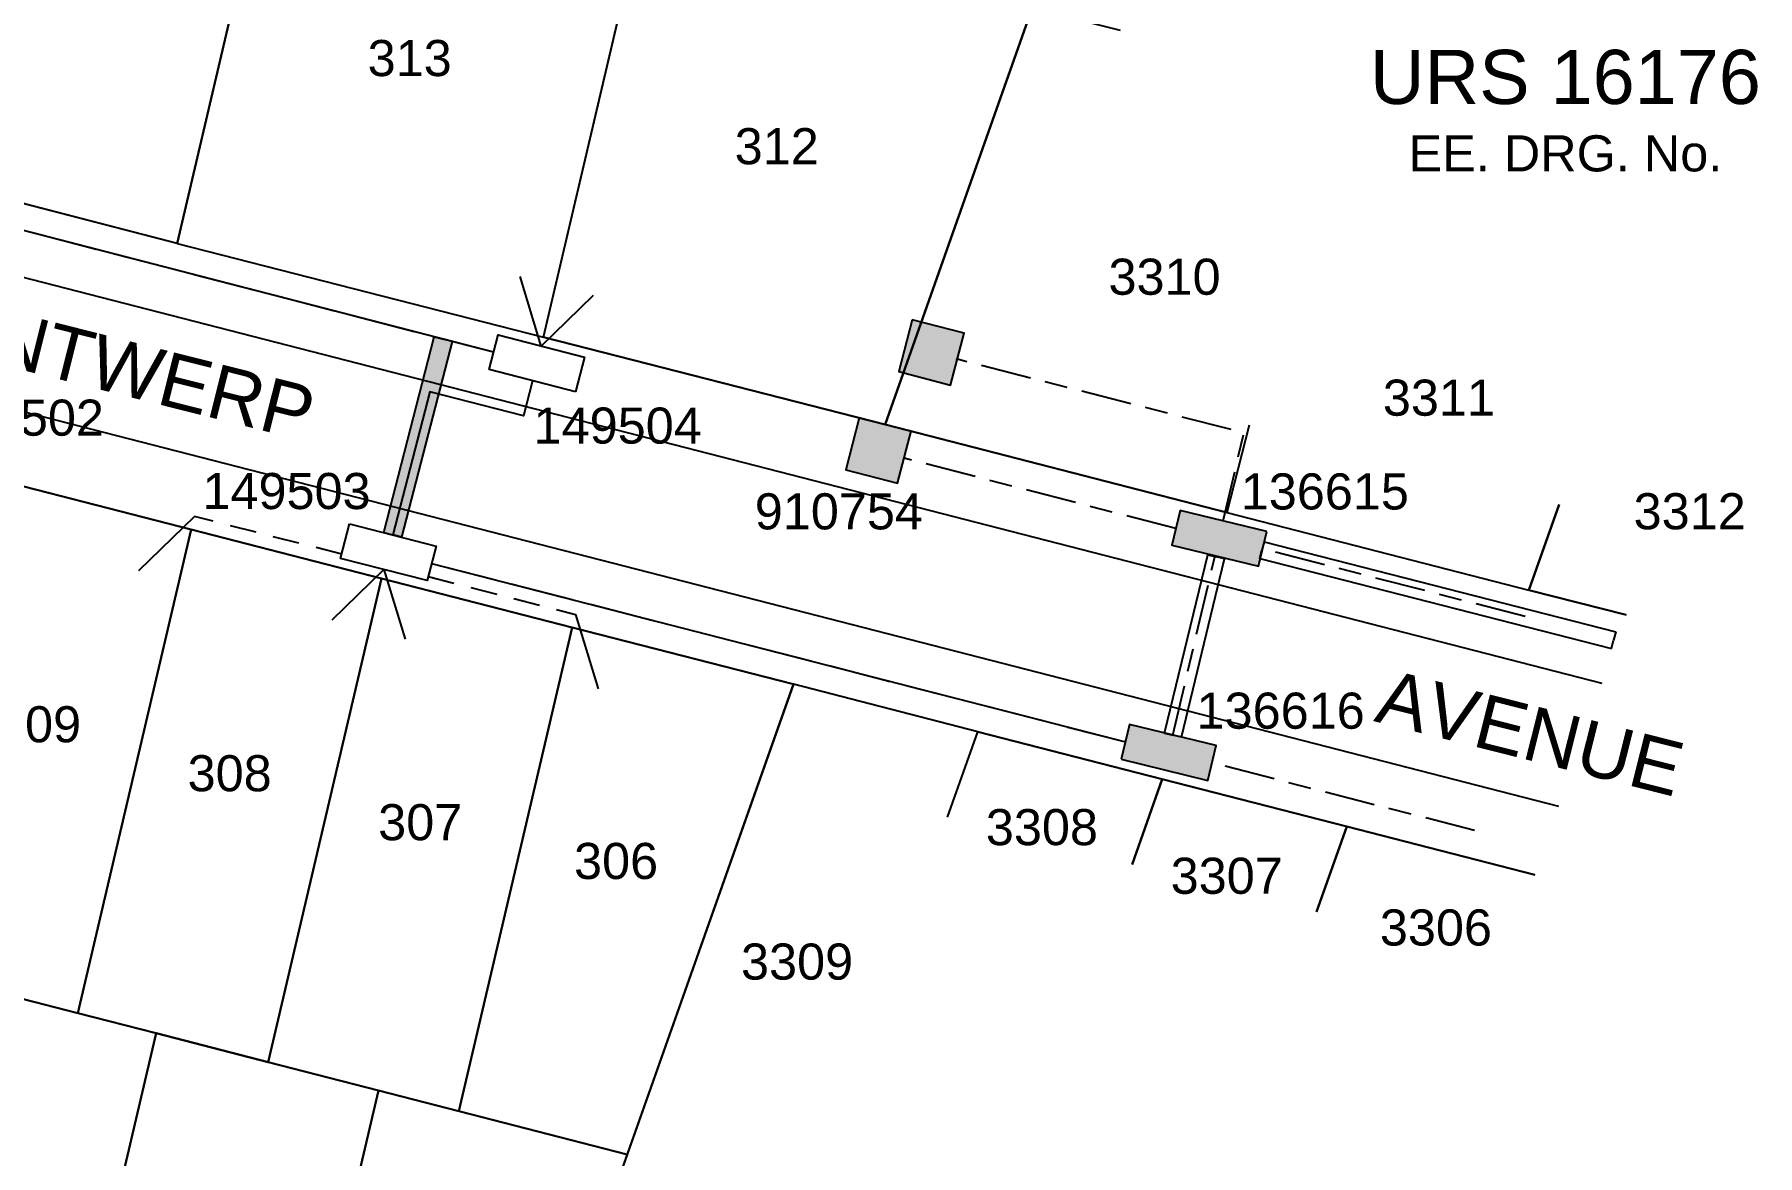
# Model space of a CAD drawing. Header units: metres. Extents: x 301329 to 301580, y 6240381 to 6240750.
# Drawn here: x 301416.9 to 301512.4, y 6240487.9 to 6240550 of the extents above; entities that cross this region are included whole.
import ezdxf
from ezdxf.enums import TextEntityAlignment as Align

# ---------------------------------------------------------------- set-up
doc = ezdxf.new("R2010")
doc.units = ezdxf.units.M
doc.header["$LTSCALE"] = 0.7
for name, pattern in [('Cable Exist UG', [8.2, 4, -1.2, 1.8, -1.2]), ('Dash', [5, 3, -2]), ('IE Trench LV', [6.5, 5, -1.5])]:
    doc.linetypes.add(name, pattern=pattern)
doc.layers.get('0').update_dxf_attribs({"color": 6})
for name, color, linetype in [('_User Miscellaneous1', 3, 'Continuous'), ('_User Miscellaneous11', 7, 'Continuous'), ('_User Miscellaneous4', 7, 'Continuous'), ('_User Miscellaneous6', 7, 'Continuous'), ('_User Miscellaneous7', 150, 'Continuous'), ('_User Miscellaneous8', 7, 'Continuous'), ('_User_LV_Exist', 7, 'Continuous'), ('Cadastre Developer_SP_NEW', 4, 'Continuous'), ('Cadastre Roads_SP_EXT', 4, 'Continuous'), ('Cadastre Roads_SP_NEW', 8, 'Continuous'), ('Duct_SP_NEW', 2, 'Continuous'), ('Mains_LV_NEW_T84', 2, 'Continuous'), ('Services_SP_NEW_UG', 2, 'Continuous'), ('SupportsUG_SP_LV_EXT', 7, 'Continuous'), ('SupportsUG_SP_LV_NEW', 2, 'Continuous'), ('SupportsUG_SP_LV_SL_EXT', 7, 'Continuous'), ('Trench_SP_NEW', 2, 'Continuous'), ('UG_Details_SP_MISC', 7, 'Continuous')]:
    doc.layers.add(name, color=color, linetype=linetype)
doc.styles.add('ARIAL', font='arial.ttf', dxfattribs={"height": 2})
doc.styles.add('ARIAL 3.0', font='arial.ttf', dxfattribs={"height": 3})
doc.styles.add('COLUMN_LABEL', font='arial.ttf')
doc.styles.add('POLE_LABEL', font='arial.ttf')
doc.styles.get("Standard").update_dxf_attribs({"font": 'arial.ttf'})
doc.styles.add('style1', font='iso3098b.shx')
doc.linetypes.add('Cable New UG', pattern='A,8,-1,["x",style1,S=3.5,R=0,X=0.35,Y=-1],-3.5', length=12.5)

# ---------------------------------------------------------------- blocks, each defined once
blk = doc.blocks.new('PILLAR_EXT')
blk.add_hatch(color=256).paths.add_polyline_path([(-2.475, 2.49), (-2.475, 0.51), (2.475, 0.51), (2.475, 2.49)])
blk.add_lwpolyline([(-2.475, 0.51), (2.475, 0.51), (2.475, 2.49), (-2.475, 2.49)], close=True)
for tag, p, flags in [('OWNED_BY', (0, 1.3), 9), ('STATE', (0, 1.1), 9), ('SUPPORT_TYPE', (0, 0.9), 9), ('USAGE', (0, 0.7), 9), ('LEGEND', (0, 0.5), 9), ('LOCATION', (0, 0.3), 9), ('NOTES', (0, 0.1), 9), ('PARENT', (0, -0.1), 9), ('STREETNAME', (0, -0.3), 9), ('SUBURB', (0, -0.5), 1)]:
    blk.add_attdef(tag, p, '', height=0.2, dxfattribs=dict(flags=flags))
at = {"layer": '_User Miscellaneous6', "style": 'ARIAL', "flags": 8}
blk.add_attdef('ASSET_NUM', text='', height=2, dxfattribs=at).set_placement((1.5, 7.5), align=Align.TOP_LEFT)
blk = doc.blocks.new('*U134')
at = {"layer": '_User Miscellaneous7'}
blk.add_hatch(color=256, dxfattribs=at).paths.add_polyline_path([(-2.962, -7.485), (0.008, -7.485), (0.008, -4.515), (-2.962, -4.515)])
at = {"layer": '_User Miscellaneous8'}
blk.add_hatch(color=256, dxfattribs=at).paths.add_polyline_path([(-1.485, -1.485), (1.485, -1.485), (1.485, 1.485), (-1.485, 1.485)])
at = {"layer": '_User Miscellaneous7'}
blk.add_lwpolyline([(0.008, -7.485), (0.008, -4.515), (-2.962, -4.515), (-2.962, -7.485)], close=True, dxfattribs=at)
at = {"layer": '_User Miscellaneous8'}
blk.add_lwpolyline([(1.485, -1.485), (1.485, 1.485), (-1.485, 1.485), (-1.485, -1.485)], close=True, dxfattribs=at)
at = {"flags": 9}
for tag, style, p in [('STRUCTURE_PLANT_NUMBER', 'POLE_LABEL', (1.813, 0.031)), ('STREET_CODE', 'COLUMN_LABEL', (1.813, -0.2))]:
    blk.add_attdef(tag, text='', height=0.2, dxfattribs=dict(at, style=style)).set_placement(p, align=Align.MIDDLE_LEFT)
for tag, p in [('OWNED_BY', (1.813, -0.6)), ('STATE', (1.813, -0.8)), ('COLUMN_TYPE', (1.813, -0.4)), ('USAGE', (1.813, -1)), ('STREETNAME', (1.813, -1.6)), ('SUBURB', (1.813, -1.8)), ('LEGEND', (1.813, -1.2)), ('LOCATION', (1.813, -1.4)), ('NOTES', (1.813, -2))]:
    blk.add_attdef(tag, text='', height=0.2, dxfattribs=at).set_placement(p, align=Align.MIDDLE_LEFT)
at = {"flags": 1}
blk.add_attdef('Z', (1.813, -2.351), '', height=0.2, dxfattribs=at)
at = {"layer": '_User Miscellaneous6', "style": 'ARIAL', "flags": 8}
blk.add_attdef('ASSET_NUM', text='', height=2, dxfattribs=at).set_placement((2, 2), align=Align.MIDDLE_LEFT)
blk = doc.blocks.new('*U30')
at = {"lineweight": -3}
blk.add_lwpolyline([(-2.475, 2.49), (2.475, 2.49), (2.475, 0.51), (-2.475, 0.51)], close=True, dxfattribs=at)
for tag, flags, p in [('STREET_CODE', 9, (1.5, 3.5)), ('OWNED_BY', 9, (1.5, 3.3)), ('OPERATED_BY', 9, (1.5, 3.1)), ('MAINTAINED_BY', 9, (1.5, 2.9)), ('STATE', 9, (1.5, 2.7)), ('SUPPORT_TYPE', 9, (1.5, 2.5)), ('USAGE', 9, (1.5, 2.3)), ('LEGEND', 9, (1.5, 2.1)), ('PARENT', 9, (1.5, 1.9)), ('Z', 1, (1.5, 0.9)), ('SUBURB', 9, (1.5, 1.7)), ('STREETNAME', 9, (1.5, 1.5)), ('LOCATION', 9, (1.5, 1.3)), ('NOTES', 9, (1.5, 1.1))]:
    blk.add_attdef(tag, text='', height=0.2, dxfattribs=dict(flags=flags)).set_placement(p, align=Align.MIDDLE_LEFT)
at = {"layer": '_User Miscellaneous4', "style": 'ARIAL', "flags": 8}
blk.add_attdef('ASSET_NUM', text='', height=2, dxfattribs=at).set_placement((2, 5.5), align=Align.MIDDLE_LEFT)
blk = doc.blocks.new('A$C1B2C29DD')
at = {"layer": 'Services_SP_NEW_UG', "color": 2, "flags": 128}
for points in [[(0, 0), (-2.1, 3.444)], [(0, 0), (2.1, 3.444)]]:
    blk.add_lwpolyline(points, dxfattribs=at)
blk = doc.blocks.new('*U68')
at = {"layer": 'Services_SP_NEW_UG', "color": 2, "flags": 128}
blk.add_lwpolyline([(10.886, -0.974), (13.208, 2.662)], dxfattribs=at)
at = {"layer": 'Services_SP_NEW_UG', "color": 2, "linetype": 'Dash', "ltscale": 0.7, "flags": 128}
blk.add_lwpolyline([(2.457, -0.801), (10.886, -0.974)], dxfattribs=at)
blk = doc.blocks.new('*U69')
at = {"layer": 'Services_SP_NEW_UG', "color": 2, "flags": 128}
blk.add_lwpolyline([(-10.92, -0.514), (-13.086, 3.218)], dxfattribs=at)
at = {"layer": 'Services_SP_NEW_UG', "color": 2, "linetype": 'Dash', "ltscale": 0.7, "flags": 128}
blk.add_lwpolyline([(-2.488, -0.696), (-10.92, -0.514)], dxfattribs=at)
blk = doc.blocks.new('A$C7DAD38F0')
at = {"layer": '_User Miscellaneous11', "color": 3, "style": 'ARIAL'}
blk.add_attdef('DRG_NO', text='', height=2, dxfattribs=at).set_placement((0, -4.234), align=Align.MIDDLE_CENTER)
at = {"layer": '_User Miscellaneous6', "color": 2, "style": 'ARIAL 3.0'}
blk.add_attdef('URS___', text='', height=3, dxfattribs=at).set_placement((0, 0), align=Align.MIDDLE_CENTER)

msp = doc.modelspace()

# ---------------------------------------------------------------- hatches: boundary and pattern name
at = {"layer": '_User Miscellaneous11'}
h = msp.add_hatch(color=256, dxfattribs=at)
h.dxf.hatch_style = 1
h.paths.add_polyline_path([(301436.243, 6240522.439), (301437.249, 6240522.178), (301440.052, 6240533.016), (301439.046, 6240533.277)])

# ---------------------------------------------------------------- linework, layer by layer
at = {"layer": '_User_LV_Exist', "color": 7, "linetype": 'Cable Exist UG', "flags": 128}
for points in [[(301482.774, 6240523.082), (301483.919, 6240527.957), (301467.968, 6240532.054)], [(301499.508, 6240517.795), (301484.959, 6240521.532)], [(301479.987, 6240511.221), (301482.321, 6240521.154)], [(301496.707, 6240505.938), (301482.158, 6240509.675)]]:
    msp.add_lwpolyline(points, dxfattribs=at)
at = {"layer": 'Cadastre Developer_SP_NEW'}
for p, q in [((301424.799, 6240538.456), (301430.233, 6240561.632)), ((301445.104, 6240533.263), (301450.564, 6240556.55)), ((301464.036, 6240528.422), (301472.079, 6240551.172)), ((301424.799, 6240538.456), (301397.345, 6240545.551)), ((301424.799, 6240538.456), (301445.104, 6240533.263)), ((301445.104, 6240533.263), (301464.036, 6240528.422)), ((301464.036, 6240528.422), (301482.981, 6240523.555)), ((301484.208, 6240528.397), (301482.981, 6240523.555)), ((301425.564, 6240522.61), (301415, 6240525.323)), ((301482.981, 6240523.555), (301499.72, 6240519.256)), ((301501.388, 6240523.99), (301499.72, 6240519.256)), ((301419.282, 6240495.822), (301425.564, 6240522.61)), ((301436.127, 6240519.897), (301425.564, 6240522.61)), ((301429.845, 6240493.109), (301436.127, 6240519.897)), ((301446.69, 6240517.183), (301436.127, 6240519.897)), ((301499.72, 6240519.256), (301505.099, 6240517.874)), ((301440.408, 6240490.396), (301446.69, 6240517.183)), ((301458.949, 6240514.035), (301446.69, 6240517.183)), ((301449.12, 6240486.233), (301458.949, 6240514.035)), ((301458.949, 6240514.035), (301449.744, 6240487.998)), ((301469.171, 6240511.409), (301458.949, 6240514.035)), ((301467.498, 6240506.676), (301469.171, 6240511.409)), ((301479.394, 6240508.783), (301469.171, 6240511.409)), ((301477.72, 6240504.051), (301479.394, 6240508.783)), ((301489.616, 6240506.158), (301479.394, 6240508.783)), ((301489.616, 6240506.158), (301487.943, 6240501.425)), ((301500.053, 6240503.477), (301489.616, 6240506.158)), ((301419.282, 6240495.822), (301411.314, 6240497.869)), ((301423.637, 6240494.704), (301419.282, 6240495.822)), ((301417.356, 6240467.915), (301423.637, 6240494.704)), ((301429.845, 6240493.109), (301423.637, 6240494.704)), ((301435.96, 6240491.538), (301429.845, 6240493.109)), ((301429.678, 6240464.749), (301435.96, 6240491.538)), ((301440.408, 6240490.396), (301435.96, 6240491.538)), ((301440.408, 6240490.396), (301449.744, 6240487.998)), ((301449.744, 6240487.998), (301440.54, 6240461.959))]:
    msp.add_line(p, q, dxfattribs=at)
for points in [[(301402.728, 6240568.507), (301420.395, 6240564.091), (301430.233, 6240561.632), (301424.799, 6240538.456), (301397.345, 6240545.551), (301402.728, 6240568.507)], [(301430.233, 6240561.632), (301424.799, 6240538.456), (301445.104, 6240533.263), (301450.564, 6240556.55), (301438.062, 6240559.675), (301430.233, 6240561.632)], [(301472.079, 6240551.172), (301464.036, 6240528.422), (301445.104, 6240533.263), (301450.564, 6240556.55), (301455.728, 6240555.259), (301472.079, 6240551.172)], [(301425.564, 6240522.61), (301419.282, 6240495.822), (301411.314, 6240497.869), (301408.719, 6240498.535), (301415, 6240525.323), (301425.564, 6240522.61)], [(301436.127, 6240519.897), (301429.845, 6240493.109), (301423.637, 6240494.704), (301419.282, 6240495.822), (301425.564, 6240522.61), (301436.127, 6240519.897)], [(301446.69, 6240517.183), (301440.408, 6240490.396), (301435.96, 6240491.538), (301429.845, 6240493.109), (301436.127, 6240519.897), (301446.69, 6240517.183)], [(301440.408, 6240490.396), (301446.69, 6240517.183), (301458.949, 6240514.035), (301449.744, 6240487.998), (301440.408, 6240490.396)], [(301423.637, 6240494.704), (301417.356, 6240467.915), (301405.033, 6240471.08), (301411.314, 6240497.869), (301419.282, 6240495.822), (301423.637, 6240494.704)], [(301417.356, 6240467.915), (301423.637, 6240494.704), (301429.845, 6240493.109), (301435.96, 6240491.538), (301429.678, 6240464.749), (301417.356, 6240467.915)], [(301429.678, 6240464.749), (301435.96, 6240491.538), (301440.408, 6240490.396), (301449.744, 6240487.998), (301440.54, 6240461.959), (301429.678, 6240464.749)]]:
    msp.add_lwpolyline(points, close=True, dxfattribs=at)
for points in [[(301484.208, 6240528.397), (301482.981, 6240523.555), (301464.036, 6240528.422), (301472.193, 6240551.494), (301477.06, 6240550.26)], [(301505.099, 6240517.874), (301499.72, 6240519.256), (301501.388, 6240523.99)], [(301467.498, 6240506.676), (301469.171, 6240511.409), (301479.394, 6240508.783), (301477.72, 6240504.051)], [(301477.72, 6240504.051), (301479.394, 6240508.783), (301489.616, 6240506.158), (301487.943, 6240501.425)], [(301487.943, 6240501.425), (301489.616, 6240506.158), (301500.053, 6240503.477)]]:
    msp.add_lwpolyline(points, dxfattribs=at)
at = {"layer": 'Cadastre Roads_SP_NEW'}
for p, q in [((301462.695, 6240524.636), (301379.849, 6240545.915)), ((301460.286, 6240517.821), (301378.102, 6240538.93)), ((301503.771, 6240514.086), (301462.695, 6240524.636)), ((301501.381, 6240507.266), (301460.286, 6240517.821))]:
    msp.add_line(p, q, dxfattribs=at)
at = {"layer": 'Duct_SP_NEW'}
for p, q in [((301436.243, 6240522.439), (301439.046, 6240533.277)), ((301437.249, 6240522.178), (301440.052, 6240533.016)), ((301439.046, 6240533.277), (301439.549, 6240533.146)), ((301440.052, 6240533.016), (301439.549, 6240533.146)), ((301436.243, 6240522.439), (301436.746, 6240522.308)), ((301437.249, 6240522.178), (301436.746, 6240522.308))]:
    msp.add_line(p, q, dxfattribs=at)
at = {"layer": 'Mains_LV_NEW_T84', "linetype": 'Cable New UG', "flags": 128}
for points in [[(301442.334, 6240532.426), (301409.326, 6240540.963), (301406.509, 6240530.072)], [(301444.485, 6240530.852), (301443.984, 6240528.901), (301438.798, 6240530.242), (301436.746, 6240522.308)], [(301438.897, 6240520.734), (301477.348, 6240510.844)]]:
    msp.add_lwpolyline(points, dxfattribs=at)
at = {"layer": 'Trench_SP_NEW', "linetype": 'IE Trench LV', "flags": 128}
for points in [[(301442.334, 6240532.426), (301399.413, 6240543.527)], [(301438.897, 6240520.734), (301477.348, 6240510.844)]]:
    msp.add_lwpolyline(points, dxfattribs=at)
at = {"layer": 'UG_Details_SP_MISC'}
for p, q in [((301484.803, 6240520.999), (301484.922, 6240521.464)), ((301485.041, 6240521.929), (301484.922, 6240521.464)), ((301485.041, 6240521.929), (301504.531, 6240516.943)), ((301479.52, 6240511.335), (301481.92, 6240521.205)), ((301480.453, 6240511.108), (301482.853, 6240520.979)), ((301481.92, 6240521.205), (301482.386, 6240521.092)), ((301482.853, 6240520.979), (301482.386, 6240521.092)), ((301484.803, 6240520.999), (301504.293, 6240516.013)), ((301504.293, 6240516.013), (301504.412, 6240516.478)), ((301504.531, 6240516.943), (301504.412, 6240516.478)), ((301479.52, 6240511.335), (301479.987, 6240511.221)), ((301480.453, 6240511.108), (301479.987, 6240511.221))]:
    msp.add_line(p, q, dxfattribs=at)
at = {"layer": 'UG_Details_SP_MISC', "color": 7, "linetype": 'Cable Exist UG', "flags": 128}
msp.add_lwpolyline([(301480.139, 6240522.657), (301465.09, 6240526.558)], dxfattribs=at)

# ---------------------------------------------------------------- block references
at = {"layer": '_User Miscellaneous1'}
msp.add_blockref('A$C7DAD38F0', (301501.74, 6240547.678), dxfattribs=at).add_auto_attribs({'URS___': 'URS 16176', 'DRG_NO': 'EE. DRG. No.'})
at = {"layer": 'Services_SP_NEW_UG'}
for name, rotation in [('*U68', 166.8036018728777), ('*U69', 166.803601872696)]:
    msp.add_blockref(name, (301436.127, 6240519.897), dxfattribs=dict(at, rotation=rotation))
at = {"layer": 'SupportsUG_SP_LV_EXT'}
ref = msp.add_blockref('PILLAR_EXT', (301482.909, 6240523.574), dxfattribs=dict(at, rotation=166.3353251546602))
ref.add_attrib('ASSET_NUM_001', '136615', (301483.743, 6240523.718), dxfattribs={"layer": '_User Miscellaneous6', "height": 2, "style": 'ARIAL'})
ref = msp.add_blockref('PILLAR_EXT', (301479.398, 6240508.802), dxfattribs=dict(at, rotation=346.3353251547043))
ref.add_attrib('ASSET_NUM_001', '136616', (301481.294, 6240511.573), dxfattribs={"layer": '_User Miscellaneous6', "height": 2, "style": 'ARIAL'})
at = {"layer": 'SupportsUG_SP_LV_NEW'}
for p, rotation in [((301444.977, 6240532.769), 345.5949706773276), ((301436.253, 6240520.391), 165.5949706746666)]:
    msp.add_blockref('A$C1B2C29DD', p, dxfattribs=dict(at, rotation=rotation))
ref = msp.add_blockref('*U30', (301445.104, 6240533.263), dxfattribs=dict(at, rotation=165.5949706773276))
ref.add_attrib('ASSET_NUM_001', '149504', (301444.55, 6240527.366), dxfattribs={"layer": '_User Miscellaneous4', "height": 2, "style": 'ARIAL'})
ref = msp.add_blockref('*U30', (301404.437, 6240528.036), dxfattribs=dict(at, rotation=345.5949706715249))
ref.add_attrib('ASSET_NUM_001', "'S'149502", (301408.484, 6240527.805), dxfattribs={"layer": '_User Miscellaneous4', "height": 2, "style": 'ARIAL'})
ref = msp.add_blockref('*U30', (301436.127, 6240519.897), dxfattribs=dict(at, rotation=345.5949706746666))
ref.add_attrib('ASSET_NUM_001', '149503', (301426.194, 6240523.74), dxfattribs={"layer": '_User Miscellaneous4', "height": 2, "style": 'ARIAL'})
at = {"layer": 'SupportsUG_SP_LV_SL_EXT'}
ref = msp.add_blockref('*U134', (301463.663, 6240526.984), dxfattribs=dict(at, rotation=165.4675764242485))
ref.add_attrib('ASSET_NUM_001', '910754', (301456.809, 6240522.615), dxfattribs={"layer": '_User Miscellaneous6', "height": 2, "style": 'ARIAL'})

# ---------------------------------------------------------------- texts
at = {"layer": 'Cadastre Developer_SP_NEW', "style": 'ARIAL'}
for s, p in [('313', (301437.683, 6240547.723)), ('312', (301458.025, 6240542.841)), ('309', (301417.141, 6240510.822)), ('308', (301427.704, 6240508.109)), ('307', (301438.267, 6240505.396)), ('306', (301449.123, 6240503.249))]:
    msp.add_text(s, height=2, dxfattribs=at).set_placement(p, align=Align.CENTER)
for s, p in [('3310', (301476.414, 6240535.611)), ('3311', (301491.62, 6240528.912)), ('3312', (301505.519, 6240522.62)), ('3308', (301469.616, 6240505.122)), ('3307', (301479.86, 6240502.429)), ('3306', (301491.453, 6240499.564)), ('3309', (301456.046, 6240497.676))]:
    msp.add_text(s, height=2, dxfattribs=at).set_placement(p)
at = {"layer": 'Cadastre Roads_SP_EXT'}
for s, p in [('ANTWERP', (301411.593, 6240532.604)), ('AVENUE', (301491.071, 6240512.004))]:
    msp.add_text(s, height=3, rotation=345.8775, dxfattribs=at).set_placement(p)

doc.saveas('drawing.dxf')
